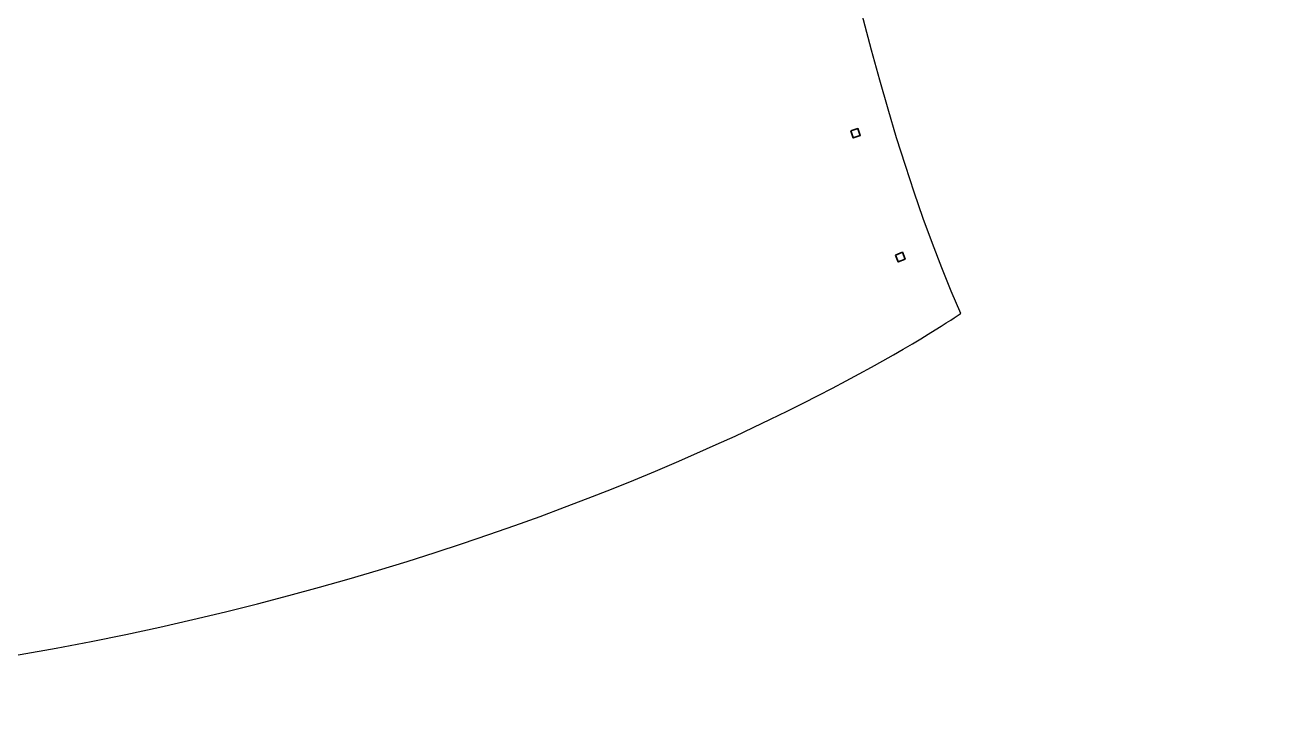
# Model space of a CAD drawing. Header units: millimetres. Extents: x 24 to 984, y -529 to -8.
# Drawn here: x 280.1 to 369.8, y -490.5 to -442.3 of the extents above; entities that cross this region are included whole.
import ezdxf

# ---------------------------------------------------------------- set-up
doc = ezdxf.new("R2010")
doc.units = ezdxf.units.MM
doc.header["$MEASUREMENT"] = 0
doc.layers.add('基本型', color=7, linetype='Continuous', lineweight=0)

# ---------------------------------------------------------------- blocks, each defined once
blk = doc.blocks.new('Block_1')
at = {"layer": '基本型', "color": 211, "lineweight": 30, "true_color": 0xfc41ff}
blk.add_open_spline([(106.33, -254.454), (106.33, -254.454), (114.217, -339.318), (114.217, -339.318), (114.217, -339.318), (153.339, -345.52), (153.339, -345.52), (153.339, -345.52), (146.367, -429.8), (131.679, -462.766), (131.679, -462.766), (171.075, -490.281), (238.708, -490.505), (238.708, -490.505), (238.705, -490.51), (238.705, -490.51), (238.845, -490.51), (238.982, -490.508), (239.121, -490.508), (239.26, -490.508), (239.397, -490.51), (239.536, -490.51), (239.536, -490.51), (239.533, -490.505), (239.533, -490.505), (307.166, -490.281), (346.563, -462.766), (346.563, -462.766), (331.875, -429.8), (324.55, -345.52), (324.55, -345.52), (324.55, -345.52), (364.025, -339.318), (364.025, -339.318), (364.025, -339.318), (369.794, -254.454), (369.794, -254.454)], degree=3, knots=[0, 0, 0, 0, 1, 1, 1, 2, 2, 2, 3, 3, 3, 4, 4, 4, 5, 5, 5, 6, 6, 6, 7, 7, 7, 8, 8, 8, 9, 9, 9, 10, 10, 10, 11, 11, 11, 12, 12, 12, 12], dxfattribs=at)
blk = doc.blocks.new('Block_0')
at = {"layer": '基本型', "color": 211, "lineweight": 35, "true_color": 0xfc41ff}
for points in [[(338.757, -449.794), (338.757, -449.794), (339.26, -449.632), (339.26, -449.632), (339.26, -449.632), (339.423, -450.136), (339.423, -450.136), (339.423, -450.136), (338.919, -450.298), (338.919, -450.298), (338.919, -450.298), (338.757, -449.794), (338.757, -449.794)], [(341.923, -458.621), (341.923, -458.621), (342.414, -458.422), (342.414, -458.422), (342.414, -458.422), (342.613, -458.911), (342.613, -458.911), (342.613, -458.911), (342.123, -459.112), (342.123, -459.112), (342.123, -459.112), (341.923, -458.621), (341.923, -458.621)]]:
    blk.add_open_spline(points, degree=3, knots=[0, 0, 0, 0, 1, 1, 1, 2, 2, 2, 3, 3, 3, 4, 4, 4, 4], dxfattribs=at)
at = {"layer": '基本型'}
blk.add_blockref('Block_1', (0, 0), dxfattribs=at)

msp = doc.modelspace()

# ---------------------------------------------------------------- block references
at = {"layer": '基本型'}
msp.add_blockref('Block_0', (0, 0), dxfattribs=at)

doc.saveas('drawing.dxf')
